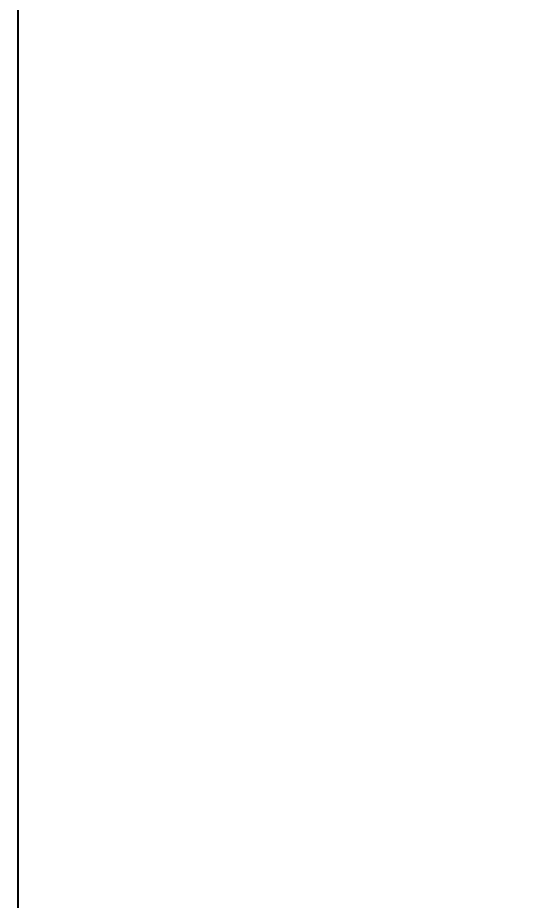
# Model space of a CAD drawing. Header units: inches. Extents: x 0 to 81.1, y 0 to 52.1.
# Drawn here: x 7.125 to 8.222, y 29.38 to 31.296 of the extents above; entities that cross this region are included whole.
import ezdxf

# ---------------------------------------------------------------- set-up
doc = ezdxf.new("R2010")
doc.units = ezdxf.units.IN
doc.header["$MEASUREMENT"] = 0
doc.styles.get("Standard").update_dxf_attribs({"font": 'arial.ttf'})
doc.dimstyles.get("Standard").update_dxf_attribs({"dimtxt": 0.18, "dimasz": 0.18, "dimexe": 0.18, "dimexo": 0.0625, "dimgap": 0.09, "dimtad": 0, "dimtih": 1, "dimtoh": 1, "dimdec": 4, "dimzin": 0, "dimdsep": 46, "dimtxsty": 'Standard', "dimcen": 0.09, "dimadec": 0, "dimazin": 0, "dimtfac": 1, "dimtdec": 4, "dimtofl": 0, "dimtmove": 0, "dimatfit": 3, "dimfxl": 1, "dimtolj": 1, "dimtzin": 0, "dimarcsym": 0})

# ---------------------------------------------------------------- blocks, each defined once
blk = doc.blocks.new('*D23')
at = {"color": 0, "lineweight": -2, "transparency": 16777216}
for p, q in [((7.449, 38.5403), (14.2425, 38.5403)), ((14.0625, 37.4403), (14.0625, 28.0629)), ((14.0625, 21.3838), (14.0625, 27.0149)), ((7.449, 20.2838), (14.2425, 20.2838))]:
    blk.add_line(p, q, dxfattribs=at)
at = {"color": 0, "transparency": 16777216}
for points in [[(13.8792, 37.4403), (14.2458, 37.4403), (14.0625, 38.5403)], [(13.8792, 21.3838), (14.2458, 21.3838), (14.0625, 20.2838)]]:
    blk.add_solid(points, dxfattribs=at)
at = {"layer": 'Defpoints', "color": 0, "transparency": 16777216}
for p in [(7.3865, 38.5403), (7.3865, 20.2838), (14.0625, 20.2838)]:
    blk.add_point(p, dxfattribs=at)
at = {"color": 0, "transparency": 16777216, "insert": (14.0625, 27.5389), "char_height": 0.85, "attachment_point": 5}
blk.add_mtext('\\A1;18.2565', dxfattribs=at)
blk = doc.blocks.new('*D40')
at = {"color": 0, "lineweight": -2, "transparency": 16777216}
for p, q in [((7.1875, 33.0625), (10.305, 33.0625)), ((10.125, 31.9625), (10.125, 29.9615)), ((10.125, 26.9125), (10.125, 28.9135)), ((7.1875, 25.8125), (10.305, 25.8125))]:
    blk.add_line(p, q, dxfattribs=at)
at = {"color": 0, "transparency": 16777216}
for points in [[(9.9417, 31.9625), (10.3083, 31.9625), (10.125, 33.0625)], [(9.9417, 26.9125), (10.3083, 26.9125), (10.125, 25.8125)]]:
    blk.add_solid(points, dxfattribs=at)
at = {"layer": 'Defpoints', "color": 0, "transparency": 16777216}
for p in [(7.125, 33.0625), (7.125, 25.8125), (10.125, 25.8125)]:
    blk.add_point(p, dxfattribs=at)
at = {"color": 0, "transparency": 16777216, "insert": (10.125, 29.4375), "char_height": 0.85, "attachment_point": 5}
blk.add_mtext('\\A1;7.2500', dxfattribs=at)

msp = doc.modelspace()

# ---------------------------------------------------------------- linework, layer by layer
msp.add_line((7.125, 31.5625), (7.125, 27.25))

# ---------------------------------------------------------------- dimensions: what is measured, and where the dimension line sits
at = {"color": 2}
for base, p1, p2, picture, middle in [((14.0625, 20.28382), (7.38649, 38.54035), (7.38649, 20.28382), '*D23', (14.0625, 27.53888)), ((10.125, 25.8125), (7.125, 33.0625), (7.125, 25.8125), '*D40', (10.125, 29.4375))]:
    dim = msp.add_linear_dim(base=base, p1=p1, p2=p2, angle=90, dimstyle='Standard', override={"dimtxt": 0.85, "dimasz": 1.1}, dxfattribs=at)
    dim.commit()
    dim.dimension.update_dxf_attribs({"geometry": picture, "text_midpoint": middle, "dimtype": 160})

doc.saveas('drawing.dxf')
